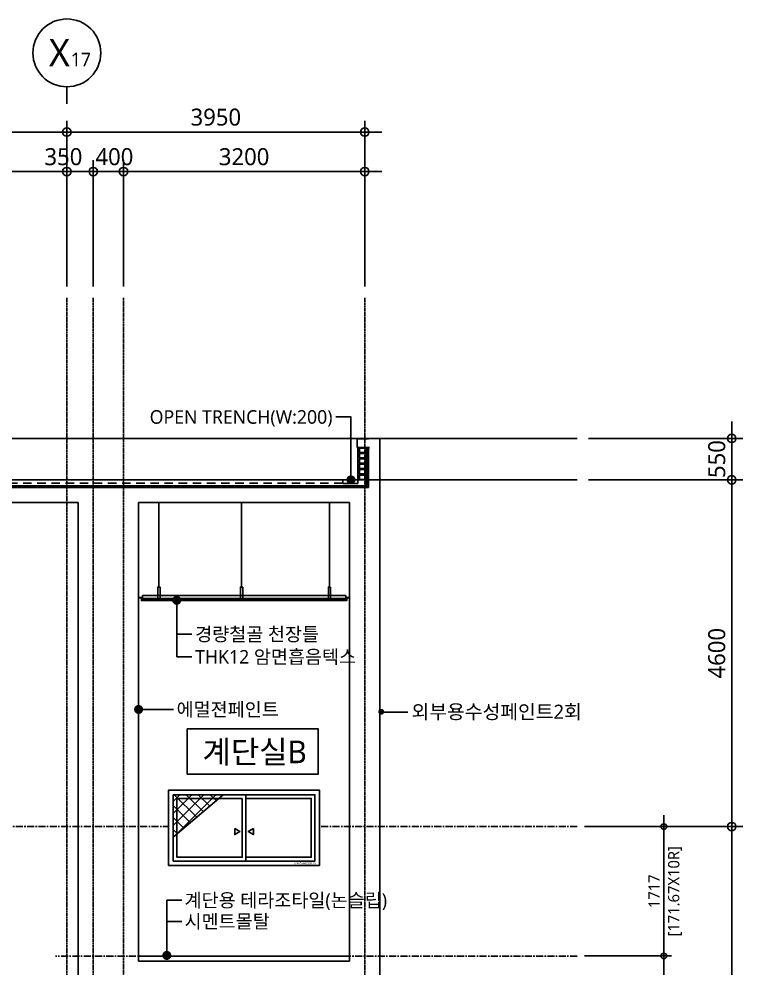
# Model space of a CAD drawing. Header units: millimetres. Extents: x -65167 to 413267, y -17142 to 66587.
# Drawn here: x 403666 to 413267, y 43374 to 55963 of the extents above; entities that cross this region are included whole.
import ezdxf
from ezdxf.enums import TextEntityAlignment as Align

# ---------------------------------------------------------------- set-up
doc = ezdxf.new("R2010")
doc.units = ezdxf.units.MM
doc.header["$LTSCALE"] = 75
doc.header["$MEASUREMENT"] = 0
doc.header["$PDSIZE"] = -10
for name, pattern in [('CENTER', [2, 1.25, -0.25, 0.25, -0.25]), ('HID', [2.5, 1.5, -1]), ('HIDDEN', [2, 1, -1]), ('HIDDEN2', [0.1875, 0.125, -0.0625])]:
    doc.linetypes.add(name, pattern=pattern)
doc.layers.get('0').update_dxf_attribs({"linetype": 'CONTINUOUS'})
doc.layers.get('Defpoints').update_dxf_attribs({"color": 171, "linetype": 'CONTINUOUS'})
for name, color, linetype in [('A-SYM', 7, 'CONTINUOUS'), ('CEN(ST)', 1, 'CENTER'), ('CON', 2, 'CONTINUOUS'), ('ELE4', 9, 'CONTINUOUS'), ('FIN', 8, 'CONTINUOUS'), ('FIN-2', 9, 'CONTINUOUS'), ('hatch', 8, 'CONTINUOUS'), ('LED', 7, 'CONTINUOUS'), ('NDIM', 7, 'CONTINUOUS'), ('SYM(AXIS)', 7, 'CONTINUOUS'), ('TEXT(AXIS)', 2, 'CONTINUOUS'), ('TEXT(MIN)', 7, 'CONTINUOUS'), ('TEXT(노트)', 7, 'CONTINUOUS'), ('TEXT(실명)', 3, 'CONTINUOUS'), ('WAL', 3, 'CONTINUOUS'), ('WID', 4, 'CONTINUOUS'), ('WIN-G', 252, 'CONTINUOUS'), ('wire-meshes', 1, 'CONTINUOUS'), ('방수', 8, 'HIDDEN')]:
    doc.layers.add(name, color=color, linetype=linetype)
doc.layers.add('A-XXXX-HATC', color=8, linetype='CONTINUOUS', lineweight=18)
doc.styles.add('CGS', font='cgse', dxfattribs={"bigfont": 'cgs'})
doc.styles.add('나눔바른고딕', font='NanumBarunGothic.ttf')
doc.dimstyles.new('NDIM 1200', dxfattribs={"dimscale": 75, "dimtxt": 3, "dimasz": 1, "dimexe": 2, "dimexo": 2, "dimgap": 1, "dimtad": 1, "dimdec": 0, "dimdsep": 46, "dimtxsty": 'CGS', "dimblk": 'DOT0', "dimcen": 1, "dimdle": 8, "dimclrd": 256, "dimclre": 256, "dimclrt": 256, "dimadec": 0, "dimazin": 0, "dimtfac": 1, "dimtdec": 0, "dimtix": 1, "dimtmove": 2, "dimatfit": 3, "dimldrblk": 'DOT0', "dimfxl": 1, "dimtolj": 1, "dimtzin": 0, "dimlwd": -1, "dimlwe": -1, "dimarcsym": 0})

# ---------------------------------------------------------------- blocks, each defined once
blk = doc.blocks.new('DOT0')
blk.add_line((-3, 0), (3, 0))
at = {"color": 6}
blk.add_circle((0, 0), 0.75, dxfattribs=at)
blk = doc.blocks.new('*D1394')
at = {"layer": 'Defpoints', "color": 0, "ltscale": 0.4, "transparency": 16777216}
for p in [(411067, 45250), (411067, 34950), (413117, 34950)]:
    blk.add_point(p, dxfattribs=at)
at = {"layer": 'NDIM', "ltscale": 0.4, "transparency": 16777216}
for p, q in [((411217, 45250), (413267, 45250)), ((413117, 45175), (413117, 35025)), ((411217, 34950), (413267, 34950))]:
    blk.add_line(p, q, dxfattribs=at)
at = {"layer": 'NDIM', "ltscale": 0.4, "transparency": 16777216, "xscale": 75, "yscale": 75, "zscale": 75}
for p, rotation in [((413117, 45250), 90), ((413117, 34950), 270)]:
    blk.add_blockref('DOT0', p, dxfattribs=dict(at, rotation=rotation))
at = {"layer": 'NDIM', "ltscale": 0.4, "transparency": 16777216, "insert": (412920, 40100), "char_height": 225, "attachment_point": 5, "rotation": 90, "style": '나눔바른고딕'}
blk.add_mtext('\\A1;10300', dxfattribs=at)
blk = doc.blocks.new('*D1363')
at = {"layer": 'Defpoints', "color": 0, "ltscale": 0.4, "transparency": 16777216}
for p in [(411067, 45250), (412217, 45250), (411067, 43534)]:
    blk.add_point(p, dxfattribs=at)
at = {"layer": 'NDIM', "ltscale": 0.4, "transparency": 16777216}
for p, q in [((411167, 45250), (412317, 45250)), ((412217, 43584), (412217, 45200)), ((411167, 43534), (412317, 43534))]:
    blk.add_line(p, q, dxfattribs=at)
at = {"layer": 'NDIM', "ltscale": 0.4, "transparency": 16777216, "xscale": 50, "yscale": 50, "zscale": 50}
for p, rotation in [((412217, 45250), 90), ((412217, 43534), 270)]:
    blk.add_blockref('DOT0', p, dxfattribs=dict(at, rotation=rotation))
at = {"layer": 'NDIM', "ltscale": 0.4, "transparency": 16777216, "char_height": 150, "attachment_point": 5, "rotation": 90, "style": '나눔바른고딕'}
for s, insert in [('\\A1;[171.67X10R]', (412365, 44392)), ('\\A1;1717', (412089, 44392))]:
    blk.add_mtext(s, dxfattribs=dict(at, insert=insert))
blk = doc.blocks.new('*D1364')
at = {"layer": 'Defpoints', "color": 0, "ltscale": 0.4, "transparency": 16777216}
for p in [(411067, 49850), (413117, 49850), (411067, 45250)]:
    blk.add_point(p, dxfattribs=at)
at = {"layer": 'NDIM', "ltscale": 0.4, "transparency": 16777216}
for p, q in [((411217, 49850), (413267, 49850)), ((413117, 45325), (413117, 49775)), ((411217, 45250), (413267, 45250))]:
    blk.add_line(p, q, dxfattribs=at)
at = {"layer": 'NDIM', "ltscale": 0.4, "transparency": 16777216, "xscale": 75, "yscale": 75, "zscale": 75}
for p, rotation in [((413117, 49850), 90), ((413117, 45250), 270)]:
    blk.add_blockref('DOT0', p, dxfattribs=dict(at, rotation=rotation))
at = {"layer": 'NDIM', "ltscale": 0.4, "transparency": 16777216, "insert": (412920, 47550), "char_height": 225, "attachment_point": 5, "rotation": 90, "style": '나눔바른고딕'}
blk.add_mtext('\\A1;4600', dxfattribs=at)
blk = doc.blocks.new('*D1365')
at = {"layer": 'Defpoints', "color": 0, "ltscale": 0.4, "transparency": 16777216}
for p in [(411067, 50400), (413117, 50400), (411067, 49850)]:
    blk.add_point(p, dxfattribs=at)
at = {"layer": 'NDIM', "ltscale": 0.4, "transparency": 16777216}
for p, q in [((413117, 50475), (413117, 50550)), ((411217, 50400), (413267, 50400)), ((413117, 49850), (413117, 50400)), ((411217, 49850), (413267, 49850)), ((413117, 49775), (413117, 49700))]:
    blk.add_line(p, q, dxfattribs=at)
at = {"layer": 'NDIM', "ltscale": 0.4, "transparency": 16777216, "xscale": 75, "yscale": 75, "zscale": 75}
for p, rotation in [((413117, 50400), 270), ((413117, 49850), 90)]:
    blk.add_blockref('DOT0', p, dxfattribs=dict(at, rotation=rotation))
at = {"layer": 'NDIM', "ltscale": 0.4, "transparency": 16777216, "insert": (412920, 50125), "char_height": 225, "attachment_point": 5, "rotation": 90, "style": '나눔바른고딕'}
blk.add_mtext('\\A1;550', dxfattribs=at)
blk = doc.blocks.new('*D1377')
at = {"layer": 'Defpoints', "color": 0, "ltscale": 0.4, "transparency": 16777216}
for p in [(404301, 54463), (393301, 52264), (404301, 52264)]:
    blk.add_point(p, dxfattribs=at)
at = {"layer": 'NDIM', "ltscale": 0.4, "transparency": 16777216}
for p, q in [((393301, 52414), (393301, 54613)), ((404301, 52414), (404301, 54613)), ((393376, 54463), (404226, 54463))]:
    blk.add_line(p, q, dxfattribs=at)
at = {"layer": 'NDIM', "ltscale": 0.4, "transparency": 16777216, "xscale": 75, "yscale": 75, "zscale": 75, "rotation": 180}
blk.add_blockref('DOT0', (393301, 54463), dxfattribs=at)
at = {"layer": 'NDIM', "ltscale": 0.4, "transparency": 16777216, "xscale": 75, "yscale": 75, "zscale": 75}
blk.add_blockref('DOT0', (404301, 54463), dxfattribs=at)
at = {"layer": 'NDIM', "ltscale": 0.4, "transparency": 16777216, "insert": (398801, 54660), "char_height": 225, "attachment_point": 5, "style": '나눔바른고딕'}
blk.add_mtext('\\A1;11000', dxfattribs=at)
blk = doc.blocks.new('*D1379')
at = {"layer": 'Defpoints', "color": 0, "ltscale": 0.4, "transparency": 16777216}
for p in [(401901, 53938), (401901, 52264), (404301, 52264)]:
    blk.add_point(p, dxfattribs=at)
at = {"layer": 'NDIM', "ltscale": 0.4, "transparency": 16777216}
for p, q in [((401901, 52414), (401901, 54088)), ((404301, 52414), (404301, 54088)), ((404226, 53938), (401976, 53938))]:
    blk.add_line(p, q, dxfattribs=at)
at = {"layer": 'NDIM', "ltscale": 0.4, "transparency": 16777216, "xscale": 75, "yscale": 75, "zscale": 75, "rotation": 180}
blk.add_blockref('DOT0', (401901, 53938), dxfattribs=at)
at = {"layer": 'NDIM', "ltscale": 0.4, "transparency": 16777216, "xscale": 75, "yscale": 75, "zscale": 75}
blk.add_blockref('DOT0', (404301, 53938), dxfattribs=at)
at = {"layer": 'NDIM', "ltscale": 0.4, "transparency": 16777216, "insert": (403101, 54135), "char_height": 225, "attachment_point": 5, "style": '나눔바른고딕'}
blk.add_mtext('\\A1;2400', dxfattribs=at)
blk = doc.blocks.new('*D1380')
at = {"layer": 'Defpoints', "color": 0, "ltscale": 0.4, "transparency": 16777216}
for p in [(404301, 53938), (404301, 52264), (404651, 52264)]:
    blk.add_point(p, dxfattribs=at)
at = {"layer": 'NDIM', "ltscale": 0.4, "transparency": 16777216}
for p, q in [((404301, 52414), (404301, 54088)), ((404651, 52414), (404651, 54088)), ((404576, 53938), (404376, 53938))]:
    blk.add_line(p, q, dxfattribs=at)
at = {"layer": 'NDIM', "ltscale": 0.4, "transparency": 16777216, "xscale": 75, "yscale": 75, "zscale": 75, "rotation": 180}
blk.add_blockref('DOT0', (404301, 53938), dxfattribs=at)
at = {"layer": 'NDIM', "ltscale": 0.4, "transparency": 16777216, "xscale": 75, "yscale": 75, "zscale": 75}
blk.add_blockref('DOT0', (404651, 53938), dxfattribs=at)
at = {"layer": 'NDIM', "ltscale": 0.4, "transparency": 16777216, "insert": (404255, 54135), "char_height": 225, "attachment_point": 5, "style": '나눔바른고딕'}
blk.add_mtext('\\A1;350', dxfattribs=at)
blk = doc.blocks.new('*D1381')
at = {"layer": 'Defpoints', "color": 0, "ltscale": 0.4, "transparency": 16777216}
for p in [(404651, 53938), (404651, 52264), (405051, 52264)]:
    blk.add_point(p, dxfattribs=at)
at = {"layer": 'NDIM', "ltscale": 0.4, "transparency": 16777216}
for p, q in [((404651, 52414), (404651, 54088)), ((405051, 52414), (405051, 54088)), ((404976, 53938), (404726, 53938))]:
    blk.add_line(p, q, dxfattribs=at)
at = {"layer": 'NDIM', "ltscale": 0.4, "transparency": 16777216, "xscale": 75, "yscale": 75, "zscale": 75, "rotation": 180}
blk.add_blockref('DOT0', (404651, 53938), dxfattribs=at)
at = {"layer": 'NDIM', "ltscale": 0.4, "transparency": 16777216, "xscale": 75, "yscale": 75, "zscale": 75}
blk.add_blockref('DOT0', (405051, 53938), dxfattribs=at)
at = {"layer": 'NDIM', "ltscale": 0.4, "transparency": 16777216, "insert": (404931, 54135), "char_height": 225, "attachment_point": 5, "style": '나눔바른고딕'}
blk.add_mtext('\\A1;400', dxfattribs=at)
blk = doc.blocks.new('*D1382')
at = {"layer": 'Defpoints', "color": 0, "ltscale": 0.4, "transparency": 16777216}
for p in [(405051, 53938), (405051, 52264), (408251, 52264)]:
    blk.add_point(p, dxfattribs=at)
at = {"layer": 'NDIM', "ltscale": 0.4, "transparency": 16777216}
for p, q in [((405051, 52414), (405051, 54088)), ((408251, 52414), (408251, 54088)), ((408176, 53938), (405126, 53938))]:
    blk.add_line(p, q, dxfattribs=at)
at = {"layer": 'NDIM', "ltscale": 0.4, "transparency": 16777216, "xscale": 75, "yscale": 75, "zscale": 75, "rotation": 180}
blk.add_blockref('DOT0', (405051, 53938), dxfattribs=at)
at = {"layer": 'NDIM', "ltscale": 0.4, "transparency": 16777216, "xscale": 75, "yscale": 75, "zscale": 75}
blk.add_blockref('DOT0', (408251, 53938), dxfattribs=at)
at = {"layer": 'NDIM', "ltscale": 0.4, "transparency": 16777216, "insert": (406651, 54135), "char_height": 225, "attachment_point": 5, "style": '나눔바른고딕'}
blk.add_mtext('\\A1;3200', dxfattribs=at)
blk = doc.blocks.new('A$C2F20087E')
at = {"layer": 'SYM(AXIS)'}
blk.add_line((600, 0), (600, 300), dxfattribs=at)
blk.add_circle((600, 900), 600, dxfattribs=at)
blk = doc.blocks.new('*D1383')
at = {"layer": 'Defpoints', "color": 0, "ltscale": 0.4, "transparency": 16777216}
for p in [(408251, 54463), (404301, 52264), (408251, 52264)]:
    blk.add_point(p, dxfattribs=at)
at = {"layer": 'NDIM', "ltscale": 0.4, "transparency": 16777216}
for p, q in [((404301, 52414), (404301, 54613)), ((408251, 52414), (408251, 54613)), ((404376, 54463), (408176, 54463))]:
    blk.add_line(p, q, dxfattribs=at)
at = {"layer": 'NDIM', "ltscale": 0.4, "transparency": 16777216, "xscale": 75, "yscale": 75, "zscale": 75, "rotation": 180}
blk.add_blockref('DOT0', (404301, 54463), dxfattribs=at)
at = {"layer": 'NDIM', "ltscale": 0.4, "transparency": 16777216, "xscale": 75, "yscale": 75, "zscale": 75}
blk.add_blockref('DOT0', (408251, 54463), dxfattribs=at)
at = {"layer": 'NDIM', "ltscale": 0.4, "transparency": 16777216, "insert": (406276, 54660), "char_height": 225, "attachment_point": 5, "style": '나눔바른고딕'}
blk.add_mtext('\\A1;3950', dxfattribs=at)
blk = doc.blocks.new('AW(2.0X1.0)')
at = {"ltscale": 1000}
blk.add_wipeout([(887455, -28823), (889455, -28823), (889455, -27823), (887455, -27823)], dxfattribs=at).dxf.layer = 'WID'
at = {"layer": 'WID', "ltscale": 1000}
blk.add_line((888480, -27883), (888480, -28763), dxfattribs=at)
for points in [[(887455, -28823), (889455, -28823), (889455, -27823), (887455, -27823)], [(887515, -28763), (889395, -28763), (889395, -27883), (887515, -27883)]]:
    blk.add_lwpolyline(points, close=True, dxfattribs=at)
at = {"layer": 'WIN-G'}
for points in [[(888430, -27933), (887565, -27933), (887565, -28713), (888430, -28713)], [(888331, -28333), (888400, -28373), (888331, -28413)], [(888579, -28333), (888510, -28373), (888579, -28413)]]:
    blk.add_lwpolyline(points, close=True, dxfattribs=at)
blk.add_lwpolyline([(888480, -27933), (889345, -27933), (889345, -28713), (888480, -28713)], dxfattribs=at)
at = {"layer": 'Defpoints', "style": '나눔바른고딕'}
blk.add_text('상온용AW(2.0X1.0)', height=25, dxfattribs=at).set_placement((889119, -28806))
blk = doc.blocks.new('A$C2DB153E7')
at = {"layer": 'hatch'}
h = blk.add_hatch(dxfattribs=at)
h.set_pattern_fill('_USER', color=252, scale=112.5, angle=45, double=1, pattern_type=0)
h.set_pattern_definition([(45, (-5906.34, -13786.88), (-79.5495, 79.5495), []), (135, (-5906.34, -13786.88), (-79.5495, -79.5495), [])])
h.paths.add_polyline_path([(663, 0), (0, -562), (0, 0)])
at = {"layer": 'hatch', "color": 252}
blk.add_lwpolyline([(663, 0), (0, -562), (0, 0)], close=True, dxfattribs=at)
blk = doc.blocks.new('*D1529')
at = {"layer": 'Defpoints', "color": 0, "ltscale": 0.4, "transparency": 16777216}
for p in [(411067, 43534), (412217, 43534), (411067, 40100)]:
    blk.add_point(p, dxfattribs=at)
at = {"layer": 'NDIM', "ltscale": 0.4, "transparency": 16777216}
for p, q in [((411167, 43534), (412317, 43534)), ((412217, 40150), (412217, 43484)), ((411167, 40100), (412317, 40100))]:
    blk.add_line(p, q, dxfattribs=at)
at = {"layer": 'NDIM', "ltscale": 0.4, "transparency": 16777216, "xscale": 50, "yscale": 50, "zscale": 50}
for p, rotation in [((412217, 43534), 90), ((412217, 40100), 270)]:
    blk.add_blockref('DOT0', p, dxfattribs=dict(at, rotation=rotation))
at = {"layer": 'NDIM', "ltscale": 0.4, "transparency": 16777216, "char_height": 150, "attachment_point": 5, "rotation": 90, "style": '나눔바른고딕'}
for s, insert in [('\\A1;[171.67X20R]', (412365, 41817)), ('\\A1;3433', (412086, 41817))]:
    blk.add_mtext(s, dxfattribs=dict(at, insert=insert))

msp = doc.modelspace()

# ---------------------------------------------------------------- hatches: boundary and pattern name
at = {"ltscale": 10000}
h = msp.add_hatch(color=256, dxfattribs=at)
h.dxf.hatch_style = 1
edge = h.paths.add_edge_path()
edge.add_arc((408067.7, 49850.3), 50, 180, 540, ccw=False)
at = {"layer": 'A-XXXX-HATC', "ltscale": 0.1}
h = msp.add_hatch(dxfattribs=at)
h.set_pattern_fill('ANSI37', color=256, scale=100)
h.set_pattern_definition([(45, (-34793113.342, 1093809.202), (-8.838834765, 8.838834765), []), (135, (-34793113.342, 1093809.202), (-8.838834765, -8.838834765), [])])
edge = h.paths.add_edge_path()
edge.add_line((408260.6, 49850.3), (408260.6, 49770.3))
edge.add_line((408260.6, 49770.3), (408261.8, 49770.3))
edge.add_line((408261.8, 49770.3), (408280.6, 49789.1))
edge.add_line((408280.6, 49789.1), (408280.6, 49850.4))
edge.add_line((408280.6, 49850.4), (408260.6, 49850.2))
h = msp.add_hatch(dxfattribs=at)
h.set_pattern_fill('ANSI37', color=256, scale=100)
h.set_pattern_definition([(45, (-34793113.342, 1093740.45), (-8.838834765, 8.838834765), []), (135, (-34793113.342, 1093740.45), (-8.838834765, -8.838834765), [])])
h.paths.add_polyline_path([(408261.8, 49770.3), (408260.6, 49770.3), (408260.6, 49781.5), (408260.6, 49781.5), (408273, 49781.6)])
at = {"layer": 'LED', "ltscale": 10000}
h = msp.add_hatch(color=256, dxfattribs=at)
h.dxf.hatch_style = 1
edge = h.paths.add_edge_path()
edge.add_arc((408469.5, 46773.3), 39.3, -180, 180)

# ---------------------------------------------------------------- linework, layer by layer
at = {"ltscale": 10000}
msp.add_lwpolyline([(405895, 46546.5), (407634.5, 46546.5), (407634.5, 45946.5), (405895, 45946.5)], close=True, dxfattribs=at)
at = {"layer": 'A-SYM', "const_width": 30}
msp.add_lwpolyline([(408470.9, 46785.1, -1), (408470.9, 46755.1, -1)], format="xyb", close=True, dxfattribs=at)
at = {"layer": 'A-SYM'}
msp.add_lwpolyline([(408470.9, 46770.1), (408823, 46770.1)], dxfattribs=at)
at = {"layer": 'CEN(ST)', "ltscale": 0.1}
for p, q in [((404300.6, 52264.1), (404300.6, 24950.3)), ((404650.6, 52264.1), (404650.6, 12191.9)), ((405050.6, 12191.9), (405050.6, 52264.1)), ((408250.6, 52264.1), (408250.6, 12191.9))]:
    msp.add_line(p, q, dxfattribs=at)
at = {"layer": 'CEN(ST)', "ltscale": 10000}
for p, q in [((386941.9, 50400.3), (411067.4, 50400.3)), ((386941.9, 49850.3), (411067.4, 49850.3))]:
    msp.add_line(p, q, dxfattribs=at)
at = {"layer": 'CEN(ST)'}
for p, q in [((411067.4, 45250.3), (386941.9, 45250.3)), ((411067.4, 43533.6), (404150.5, 43533.6))]:
    msp.add_line(p, q, dxfattribs=at)
at = {"layer": 'CON', "ltscale": 10000}
for p, q in [((408450.6, 50400.3), (408150.6, 50390.3)), ((408150.6, 50280.3), (408315.6, 50280.3)), ((408300.6, 50271.6), (408300.6, 49750.3)), ((388350.6, 49750.3), (408050.6, 49750.3)), ((408300.6, 49750.3), (388350.6, 49750.3)), ((402050.6, 49550.3), (404450.6, 49550.3)), ((405250.6, 49550.3), (408050.6, 49550.3)), ((405250.6, 43463.6), (408050.6, 43463.6))]:
    msp.add_line(p, q, dxfattribs=at)
at = {"layer": 'CON', "ltscale": 5}
for p, q in [((408150.6, 50280.3), (408150.6, 50390.3)), ((408300.6, 50271.6), (408315.6, 50280.3))]:
    msp.add_line(p, q, dxfattribs=at)
at = {"layer": 'CON', "ltscale": 0.1}
msp.add_line((408450.6, 12191.9), (408450.6, 50400.3), dxfattribs=at)
at = {"layer": 'CON', "ltscale": 1000}
for p, q in [((404450.6, 12191.9), (404450.6, 49550.3)), ((408050.6, 49550.3), (408050.6, 43463.6))]:
    msp.add_line(p, q, dxfattribs=at)
msp.add_lwpolyline([(405250.6, 43463.6), (405250.6, 49550.3)], dxfattribs=at)
at = {"layer": 'ELE4', "linetype": 'HIDDEN2', "ltscale": 5}
msp.add_line((388350.6, 49755.3), (408275.1, 49755.3), dxfattribs=at)
at = {"layer": 'FIN', "ltscale": 5}
for p, q in [((408160.6, 49800.3), (408160.6, 50280.3)), ((388690.6, 49850.3), (407960.6, 49850.3)), ((407960.6, 49800.3), (407960.6, 49850.3)), ((408160.6, 49850.3), (408280.6, 49850.3)), ((408160.6, 49800.3), (407960.6, 49800.3))]:
    msp.add_line(p, q, dxfattribs=at)
at = {"layer": 'FIN', "ltscale": 10000}
msp.add_line((405250.6, 43533.6), (408050.6, 43533.6), dxfattribs=at)
at = {"layer": 'FIN-2', "ltscale": 0.1}
for p, q in [((408280.6, 50280.3), (408280.6, 49789.1)), ((408260.6, 49770.3), (408260.6, 49850.3)), ((388389.4, 49770.3), (408261.8, 49770.3)), ((408280.6, 49789.1), (408261.8, 49770.3)), ((408300.6, 49780.8), (408270.1, 49750.3))]:
    msp.add_line(p, q, dxfattribs=at)
at = {"layer": 'FIN-2'}
for p, q in [((405521.1, 48426.3), (405521.1, 49550.3)), ((406617.6, 48426.3), (406617.6, 49550.3)), ((407783.6, 48426.3), (407783.6, 49550.3)), ((405302.6, 48276.3), (405302.6, 48314.3)), ((405302.6, 48314.3), (407998.6, 48314.3)), ((405302.6, 48276.3), (407998.6, 48276.3)), ((405302.6, 48262.3), (408012.6, 48262.3)), ((405302.6, 48250.3), (408012.6, 48250.3)), ((407998.6, 48276.3), (407998.6, 48314.3))]:
    msp.add_line(p, q, dxfattribs=at)
for points in [[(405536.1, 48426.3), (405506.1, 48426.3), (405506.1, 48276.3), (405536.1, 48276.3)], [(406632.6, 48426.3), (406602.6, 48426.3), (406602.6, 48276.3), (406632.6, 48276.3)], [(407798.6, 48426.3), (407768.6, 48426.3), (407768.6, 48276.3), (407798.6, 48276.3)]]:
    msp.add_lwpolyline(points, close=True, dxfattribs=at)
for points in [[(405308.6, 48248.3), (405308.6, 48250.3), (405290.6, 48250.3), (405290.6, 48288.3), (405252.6, 48288.3), (405252.6, 48328.3), (405250.6, 48328.3), (405250.6, 48286.3), (405288.6, 48286.3), (405288.6, 48248.3), (405308.6, 48248.3)], [(407992.6, 48248.3), (407992.6, 48250.3), (408010.6, 48250.3), (408010.6, 48288.3), (408048.6, 48288.3), (408048.6, 48328.3), (408050.6, 48328.3), (408050.6, 48286.3), (408012.6, 48286.3), (408012.6, 48248.3), (407992.6, 48248.3)]]:
    msp.add_lwpolyline(points, dxfattribs=at)
at = {"layer": 'LED', "ltscale": 10000}
msp.add_line((405957.8, 47802.3), (405757.8, 47802.3), dxfattribs=at)
msp.add_lwpolyline([(407867.7, 50683.8), (408067.7, 50683.8), (408067.7, 49850.3)], dxfattribs=at)
msp.add_circle((408067.7, 49850.3), 50, dxfattribs=at)
at = {"layer": 'NDIM', "ltscale": 10000}
msp.add_line((405826.4, 43993), (405626.4, 43993), dxfattribs=at)
at = {"layer": 'WAL'}
for points in [[(408270.6, 50270), (408180.6, 50270), (408180.6, 50213), (408270.6, 50213)], [(408270.6, 50199), (408180.6, 50199), (408180.6, 50142), (408270.6, 50142)], [(408270.6, 50128), (408180.6, 50128), (408180.6, 50071), (408270.6, 50071)], [(408270.6, 50057), (408180.6, 50057), (408180.6, 50000), (408270.6, 50000)], [(408270.6, 49986), (408180.6, 49986), (408180.6, 49929), (408270.6, 49929)], [(408270.6, 49912.3), (408180.6, 49912.3), (408180.6, 49855.3), (408270.6, 49855.3)]]:
    msp.add_lwpolyline(points, close=True, dxfattribs=at)
at = {"layer": 'wire-meshes', "linetype": 'HID'}
msp.add_line((388720.6, 49805.3), (407960.6, 49805.3), dxfattribs=at)
at = {"layer": '방수', "linetype": 'HID', "ltscale": 0.05}
for q in [(408315.6, 50280.3), (408290.6, 49785)]:
    msp.add_line((408290.6, 50270.1), q, dxfattribs=at)
at = {"layer": '방수', "ltscale": 0.1}
for p, q in [((388350.6, 49760.3), (408265.9, 49760.3)), ((408265.9, 49760.3), (408290.6, 49785))]:
    msp.add_line(p, q, dxfattribs=at)

# ---------------------------------------------------------------- block references
at = {"xscale": 0.75, "yscale": 0.75, "zscale": 0.75}
msp.add_blockref('A$C2F20087E', (403850.6, 54837.9), dxfattribs=at)

# ---------------------------------------------------------------- texts
at = {"layer": 'TEXT(AXIS)', "style": '나눔바른고딕'}
for s, height, p in [('X', 360, (404201.8, 55515.9)), ('17', 180, (404486.3, 55425.9))]:
    msp.add_text(s, height=height, dxfattribs=at).set_placement(p, align=Align.MIDDLE)
at = {"layer": 'TEXT(MIN)', "style": '나눔바른고딕'}
msp.add_text('OPEN TRENCH(W:200)', height=180, dxfattribs=at).set_placement((407823.8, 50683.9), align=Align.MIDDLE_RIGHT)
for s, p in [('경량철골 천장틀', (406002, 47802.3)), ('THK12 암면흡음텍스', (406002, 47502.3)), ('에멀젼페인트', (405755.7, 46804.4)), ('계단용 테라조타일(논슬립)', (405861.2, 44273)), ('시멘트몰탈', (405861.2, 43993))]:
    msp.add_text(s, height=180, dxfattribs=at).set_placement(p, align=Align.MIDDLE_LEFT)
at = {"layer": 'TEXT(노트)', "style": '나눔바른고딕'}
msp.add_text('외부용수성페인트2회', height=187.5, dxfattribs=at).set_placement((408872.1, 46773.8), align=Align.MIDDLE_LEFT)
at = {"layer": 'TEXT(실명)', "style": '나눔바른고딕'}
msp.add_text('계단실B', height=300, dxfattribs=at).set_placement((406790.4, 46244.7), align=Align.MIDDLE)

# ---------------------------------------------------------------- dimensions: what is measured, and where the dimension line sits
at = {"layer": 'NDIM', "ltscale": 0.4}
for base, p1, p2, picture, middle in [((404300.6, 54462.9), (393300.6, 52264.1), (404300.6, 52264.1), '*D1377', (398800.6, 54660)), ((408250.6, 54462.9), (404300.6, 52264.1), (408250.6, 52264.1), '*D1383', (406275.6, 54660.2))]:
    dim = msp.add_linear_dim(base=base, p1=p1, p2=p2, dimstyle='NDIM 1200', override={"dimtxsty": '나눔바른고딕'}, dxfattribs=at)
    dim.commit()
    dim.dimension.update_dxf_attribs({"geometry": picture, "text_midpoint": middle})
for base, p1, p2, angle, picture, middle in [((401900.6, 53937.9), (404300.6, 52264.1), (401900.6, 52264.1), 180, '*D1379', (403100.6, 54135)), ((405050.6, 53937.9), (408250.6, 52264.1), (405050.6, 52264.1), 180, '*D1382', (406650.6, 54135.2)), ((413117.4, 50400.3), (411067.4, 49850.3), (411067.4, 50400.3), 90, '*D1365', (412920.3, 50125.3)), ((413117.4, 49850.3), (411067.4, 45250.3), (411067.4, 49850.3), 90, '*D1364', (412920.1, 47550.3)), ((413117.4, 34950.3), (411067.4, 45250.3), (411067.4, 34950.3), 270, '*D1394', (412920.1, 40100.3))]:
    dim = msp.add_linear_dim(base=base, p1=p1, p2=p2, angle=angle, dimstyle='NDIM 1200', override={"dimtxsty": '나눔바른고딕'}, dxfattribs=at)
    dim.commit()
    dim.dimension.update_dxf_attribs({"geometry": picture, "text_midpoint": middle})
for base, p1, p2, picture, middle in [((404300.6, 53937.9), (404650.6, 52264.1), (404300.6, 52264.1), '*D1380', (404255.2, 54135.2)), ((404650.6, 53937.9), (405050.6, 52264.1), (404650.6, 52264.1), '*D1381', (404930.7, 54135))]:
    dim = msp.add_linear_dim(base=base, p1=p1, p2=p2, angle=180, dimstyle='NDIM 1200', override={"dimtxsty": '나눔바른고딕'}, dxfattribs=at)
    dim.commit()
    dim.dimension.update_dxf_attribs({"geometry": picture, "text_midpoint": middle, "dimtype": 160})
for base, p1, p2, text, picture, middle in [((412217.4, 45250.3), (411067.4, 43533.6), (411067.4, 45250.3), '<>\\X[171.67X10R]', '*D1363', (412217.4, 44392)), ((412217.4, 43533.6), (411067.4, 40100.3), (411067.4, 43533.6), '<>\\X[171.67X20R]', '*D1529', (412217.4, 41817))]:
    dim = msp.add_linear_dim(base=base, p1=p1, p2=p2, angle=90, text=text, dimstyle='NDIM 1200', override={"dimscale": 50, "dimtxsty": '나눔바른고딕'}, dxfattribs=at)
    dim.commit()
    dim.dimension.update_dxf_attribs({"geometry": picture, "text_midpoint": middle})

# ---------------------------------------------------------------- leaders
at = {"layer": 'LED', "ltscale": 10000}
msp.add_leader([(405757.8, 48252.3), (405757.8, 47502.3), (405957.8, 47502.3)], dimstyle='NDIM 1200', override={"dimscale": 120, "dimasz": 1, "dimgap": 1, "dimtad": 0, "dimldrblk": 'Dot'}, dxfattribs=at)
at = {"layer": 'NDIM', "ltscale": 10000}
for points in [[(405252.1, 46804.4), (405716.1, 46804.4), (405397.8, 46804.4)], [(405626.4, 43541.2), (405626.4, 44273), (405826.4, 44273)]]:
    msp.add_leader(points, dimstyle='NDIM 1200', override={"dimscale": 120, "dimasz": 1, "dimgap": 1, "dimtad": 0, "dimldrblk": 'Dot'}, dxfattribs=at)

# ---------------------------------------------------------------- next in the draw order: block references
msp.add_blockref('AW(2.0X1.0)', (-481804.4, 73556.8))

# ---------------------------------------------------------------- next in the draw order: block references
at = {"ltscale": 0.1}
msp.add_blockref('A$C2DB153E7', (405710.6, 45673.6), dxfattribs=at)

doc.saveas('drawing.dxf')
